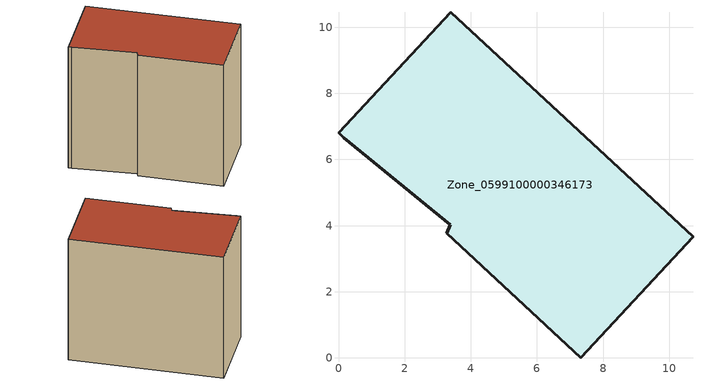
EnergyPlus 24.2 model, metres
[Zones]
Zone_0599100000346173
 floor ground (C_G): 3.39,4.03 0.17,6.66 0,6.8 3.39,10.46 10.72,3.66 7.33,0 3.27,3.77 z0
 wall outside (C_F): 7.33,0 10.72,3.66 3.39,10.46 0,6.8 0.17,6.66 3.39,4.03 3.27,3.77 7.33,0 z0:8.96
 roof outside (C_R): 0.17,6.66 3.39,4.03 3.27,3.77 7.33,0 10.72,3.66 3.39,10.46 0,6.8 z8.96
[BUILDING]
Pand.0599100000346173: North Axis=0; Terrain=City; Loads Convergence Tolerance Value=0.04; Temperature Convergence Tolerance Value=0.4; Solar Distribution=FullExterior; Maximum Number of Warmup Days=25; Minimum Number of Warmup Days=1
[Site:Location]
Rotterdam.The.Hague.AP_ZH_NLD Design_Conditions: Latitude=51.96; Longitude=4.45; Time Zone=1; Elevation=-4.5
[SITE:GROUNDTEMPERATURE:BUILDINGSURFACE]
18, 18, 18, 18, 18, 18, 18, 18, 18, 18, 18, 18
[MATERIAL] Thermal Absorptance=0.9; Solar Absorptance=0.7; Visible Absorptance=0.7
Name | Roughness | Thickness | Conductivity | Density | Specific Heat
G.TC.1992-2005 | MediumSmooth | 0.15 | 0.06 | 540 | 1210
F.TC.1992-2005 | Rough | 0.3 | 0.12 | 1920 | 840
R.TC.1992-2005 | MediumRough | 0.2 | 0.08 | 1500 | 1000
[CONSTRUCTION]
C_G: G.TC.1992-2005
C_F: F.TC.1992-2005
C_R: R.TC.1992-2005
[ZONE]
Zone_0599100000346173: Type=1; Multiplier=1; Ceiling Height=Autocalculate; Volume=Autocalculate; Floor Area=autocalculate; Part of Total Floor Area=Yes
[ZONEINFILTRATION:DESIGNFLOWRATE]
Infil_Zone_0599100000346173: Zone or ZoneList or Space or SpaceList=Zone_0599100000346173; Schedule=AlwaysOn; Design Flow Rate Calculation Method=Flow/Area; Flow Rate per Floor Area=0.0015; Constant Term Coefficient=1; Temperature Term Coefficient=0; Velocity Term Coefficient=0; Velocity Squared Term Coefficient=0
[HVACTEMPLATE:ZONE:IDEALLOADSAIRSYSTEM]
Zone_0599100000346173: Maximum Heating Supply Air Temperature=50; Minimum Cooling Supply Air Temperature=13; Maximum Heating Supply Air Humidity Ratio=0.0156; Minimum Cooling Supply Air Humidity Ratio=0.0077; Heating Limit=NoLimit; Cooling Limit=NoLimit; Dehumidification Control Type=ConstantSensibleHeatRatio; Cooling Sensible Heat Ratio=0.7; Dehumidification Setpoint=60; Humidification Control Type=None; Humidification Setpoint=30; Outdoor Air Method=None; Outdoor Air Flow Rate per Person=0.00944; Outdoor Air Flow Rate per Zone Floor Area=0; Outdoor Air Flow Rate per Zone=0; Demand Controlled Ventilation Type=None; Outdoor Air Economizer Type=NoEconomizer; Heat Recovery Type=None; Sensible Heat Recovery Effectiveness=0.7; Latent Heat Recovery Effectiveness=0.65
[ZONECONTROL:THERMOSTAT]
ThermostatControl_Zone_0599100000346173: Zone or ZoneList=Zone_0599100000346173; Control Type Schedule=DualSetpointControlType; Control 1=Thermostat_Zone_0599100000346173; Temperature Difference Between Cutout And Setpoint=0
[THERMOSTATSETPOINT:DUALSETPOINT]
Thermostat_Zone_0599100000346173: Heating Setpoint Temperature Schedule=HeatingSetpoint_Zone_0599100000346173; Cooling Setpoint Temperature Schedule=CoolingSetpoint_Zone_0599100000346173
[SCHEDULE:COMPACT]
HeatingSetpoint_Zone_0599100000346173: Through: 12/31, For: AllDays, Until: 24:00, 21
CoolingSetpoint_Zone_0599100000346173: Through: 12/31, For: AllDays, Until: 24:00, 24
DualSetpointControlType: Through: 12/31, For: AllDays, Until: 24:00, 4
AlwaysOn: Through: 12/31, For: AllDays, Until: 24:00, 1
